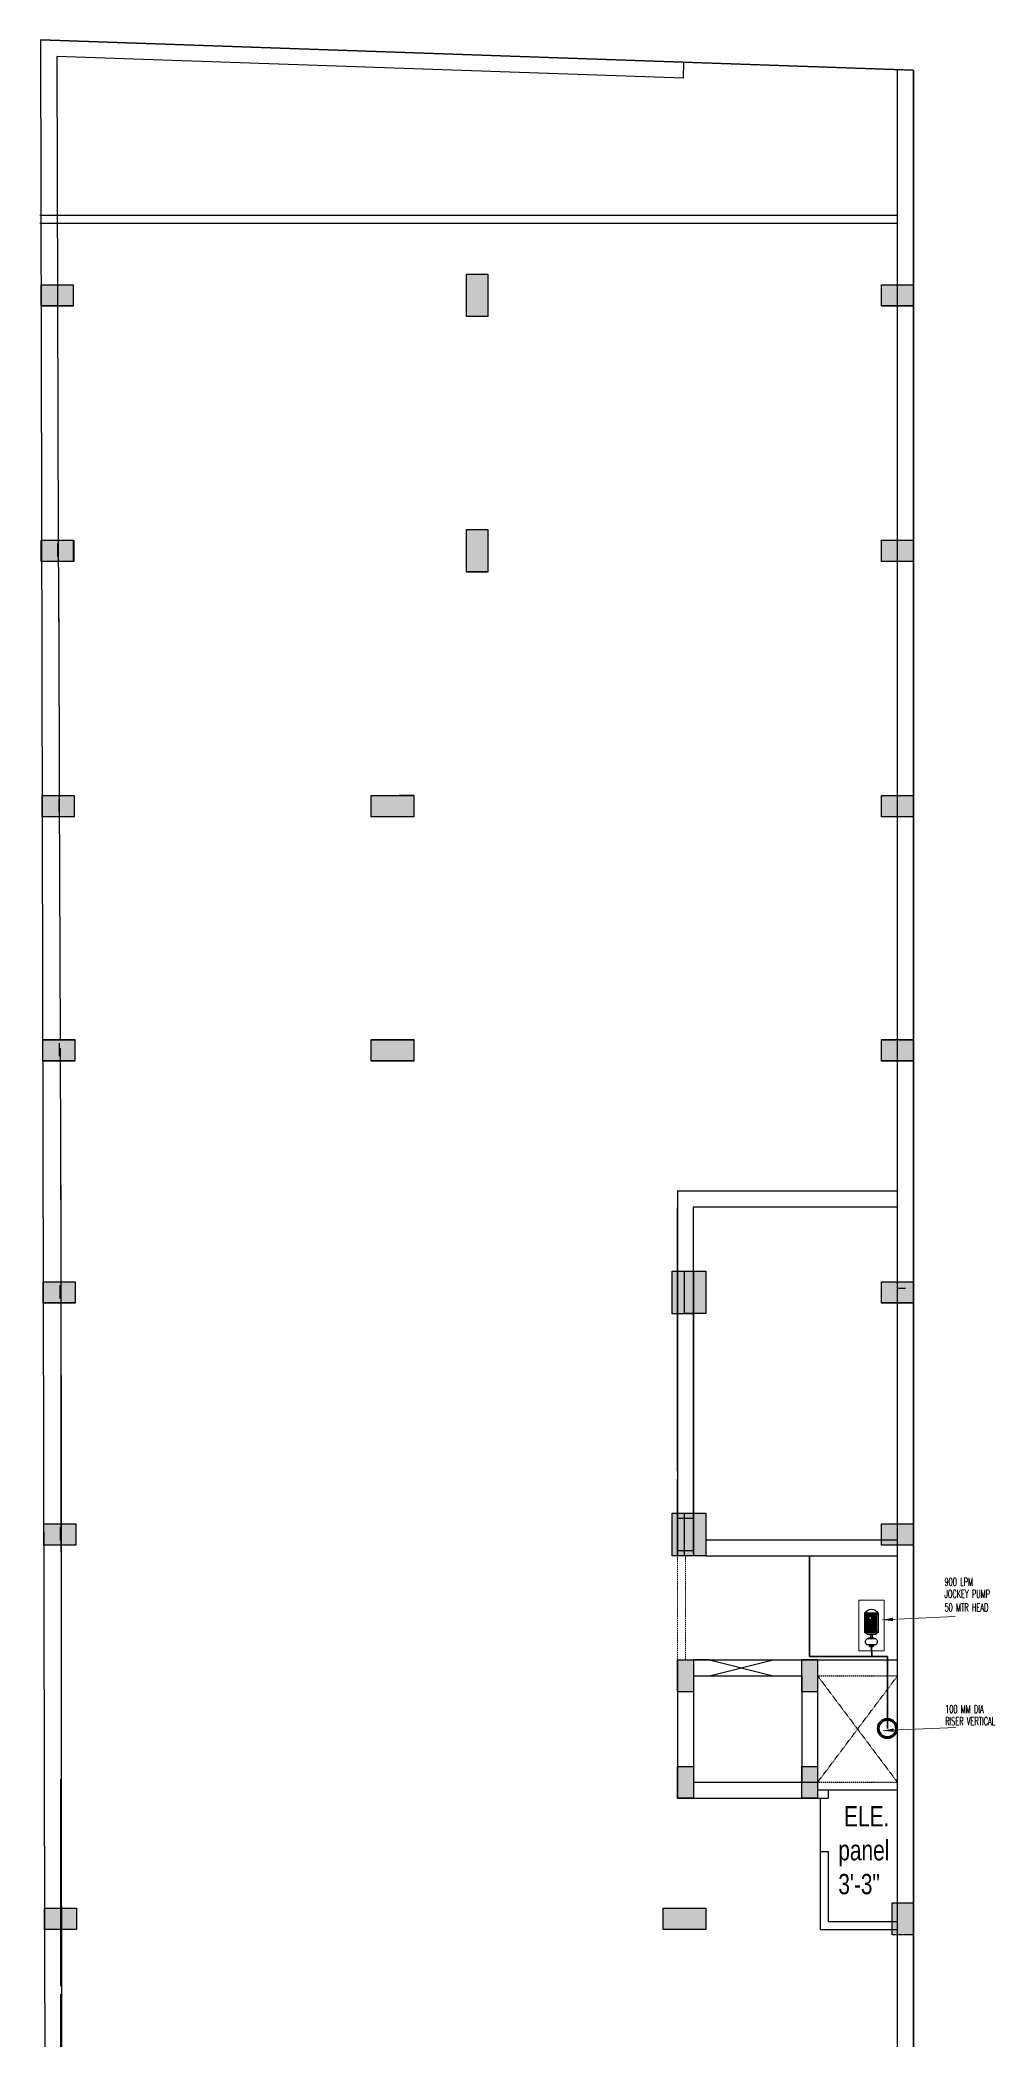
# Model space of a CAD drawing. Header units: inches. Extents: x 1162 to 4924, y 863 to 3182.
# Drawn here: x 4305 to 4843, y 2021 to 3148 of the extents above; entities that cross this region are included whole.
import ezdxf

# ---------------------------------------------------------------- set-up
doc = ezdxf.new("R2010")
doc.units = ezdxf.units.IN
doc.header["$MEASUREMENT"] = 0
doc.linetypes.add('DASH', pattern=[0.35, 0.25, -0.1])
doc.linetypes.add('HIDDEN', pattern=[0.375, 0.25, -0.125])
doc.layers.add('0-PL-PUDDLE-HL', color=3, linetype='Continuous')
doc.layers.add('FF-MOTOR', color=4, linetype='Continuous')
doc.layers.add('FIRE PIPE 150 MM', color=10, linetype='Continuous', lineweight=35)
doc.layers.add('FIRE PIPE 32 MM', color=10, linetype='Continuous', lineweight=20)
doc.styles.add('Style-Arial', font='times.ttf')
doc.styles.add('style3', font='swisscl.ttf', dxfattribs={"height": 18})
doc.styles.add('TXT2', font='romans.shx', dxfattribs={"width": 0.75, "height": 200})
doc.dimstyles.new('MUKESH', dxfattribs={"dimtxt": 9, "dimasz": 6, "dimexe": 1, "dimexo": 1, "dimgap": 0.5, "dimtad": 0, "dimdec": 1, "dimzin": 0, "dimdsep": 46, "dimlunit": 4, "dimtxsty": 'Style-Arial', "dimblk": 'ARCHTICK', "dimcen": 0.09, "dimclrd": 256, "dimclre": 256, "dimclrt": 256, "dimadec": 1, "dimazin": 0, "dimtfac": 1, "dimtdec": 1, "dimtofl": 0, "dimtmove": 0, "dimatfit": 3, "dimfxl": 1, "dimtolj": 1, "dimtzin": 0, "dimlwd": -1, "dimlwe": 0, "dimarcsym": 0})

# ---------------------------------------------------------------- blocks, each defined once
blk = doc.blocks.new('GR')
at = {"lineweight": -2, "ltscale": 0.5}
h = blk.add_hatch(color=6, dxfattribs=at)
h.dxf.hatch_style = 1
h.paths.add_polyline_path([(-1050617.7, -332445.8), (-1050629.7, -332445.8), (-1050629.7, -332469.8), (-1050617.7, -332469.8)])
h = blk.add_hatch(color=6, dxfattribs=at)
h.dxf.hatch_style = 1
h.paths.add_polyline_path([(-1050869.5, -332451.8), (-1050851.5, -332451.8), (-1050851.5, -332463.8), (-1050869.5, -332463.8)])
h = blk.add_hatch(color=6, dxfattribs=at)
h.dxf.hatch_style = 1
h.paths.add_polyline_path([(-1050395.8, -332451.8), (-1050377.8, -332451.8), (-1050377.8, -332463.8), (-1050395.8, -332463.8)])
h = blk.add_hatch(color=6, dxfattribs=at)
h.dxf.hatch_style = 1
h.paths.add_polyline_path([(-1050617.7, -332589.8), (-1050629.7, -332589.8), (-1050629.7, -332613.8), (-1050617.7, -332613.8)])
h = blk.add_hatch(color=6, dxfattribs=at)
h.dxf.hatch_style = 1
h.paths.add_polyline_path([(-1050869.5, -332595.8), (-1050851.5, -332595.8), (-1050851.5, -332607.8), (-1050869.5, -332607.8)])
h = blk.add_hatch(color=6, dxfattribs=at)
h.dxf.hatch_style = 1
h.paths.add_polyline_path([(-1050395.8, -332595.8), (-1050377.8, -332595.8), (-1050377.8, -332607.8), (-1050395.8, -332607.8)])
h = blk.add_hatch(color=6, dxfattribs=at)
h.dxf.hatch_style = 1
h.paths.add_polyline_path([(-1050868.9, -332739.8), (-1050850.9, -332739.8), (-1050850.9, -332751.8), (-1050868.9, -332751.8)])
h = blk.add_hatch(color=6, dxfattribs=at)
h.dxf.hatch_style = 1
h.paths.add_polyline_path([(-1050659.5, -332751.8), (-1050659.5, -332739.8), (-1050683.5, -332739.8), (-1050683.5, -332751.8)])
h = blk.add_hatch(color=6, dxfattribs=at)
h.dxf.hatch_style = 1
h.paths.add_polyline_path([(-1050395.8, -332739.8), (-1050377.8, -332739.8), (-1050377.8, -332751.8), (-1050395.8, -332751.8)])
h = blk.add_hatch(color=6, dxfattribs=at)
h.dxf.hatch_style = 1
h.paths.add_polyline_path([(-1050868.6, -332877.5), (-1050850.6, -332877.5), (-1050850.6, -332889.5), (-1050868.6, -332889.5)])
h = blk.add_hatch(color=6, dxfattribs=at)
h.dxf.hatch_style = 1
h.paths.add_polyline_path([(-1050659.5, -332889.5), (-1050659.5, -332877.5), (-1050683.5, -332877.5), (-1050683.5, -332889.5)])
h = blk.add_hatch(color=6, dxfattribs=at)
h.dxf.hatch_style = 1
h.paths.add_polyline_path([(-1050395.8, -332877.5), (-1050377.8, -332877.5), (-1050377.8, -332889.5), (-1050395.8, -332889.5)])
h = blk.add_hatch(color=6, dxfattribs=at)
h.dxf.hatch_style = 1
h.paths.add_polyline_path([(-1050506.8, -333032), (-1050494.8, -333032), (-1050494.8, -333008), (-1050506.8, -333008)])
h = blk.add_hatch(color=6, dxfattribs=at)
h.dxf.hatch_style = 1
h.paths.add_polyline_path([(-1050868.3, -333014), (-1050850.3, -333014), (-1050850.3, -333026), (-1050868.3, -333026)])
h = blk.add_hatch(color=6, dxfattribs=at)
h.dxf.hatch_style = 1
h.paths.add_polyline_path([(-1050395.8, -333014), (-1050377.8, -333014), (-1050377.8, -333026), (-1050395.8, -333026)])
h = blk.add_hatch(color=6, dxfattribs=at)
h.dxf.hatch_style = 1
h.paths.add_polyline_path([(-1050506.8, -333168.5), (-1050494.8, -333168.5), (-1050494.8, -333144.5), (-1050506.8, -333144.5)])
h = blk.add_hatch(color=6, dxfattribs=at)
h.dxf.hatch_style = 1
h.paths.add_polyline_path([(-1050868, -333150.5), (-1050850, -333150.5), (-1050850, -333162.5), (-1050868, -333162.5)])
h = blk.add_hatch(color=6, dxfattribs=at)
h.dxf.hatch_style = 1
h.paths.add_polyline_path([(-1050395.8, -333150.5), (-1050377.8, -333150.5), (-1050377.8, -333162.5), (-1050395.8, -333162.5)])
h = blk.add_hatch(color=6, dxfattribs=at)
h.dxf.hatch_style = 1
h.paths.add_polyline_path([(-1050867.6, -333367.3), (-1050849.6, -333367.3), (-1050849.6, -333379.3), (-1050867.6, -333379.3)])
h = blk.add_hatch(color=6, dxfattribs=at)
h.dxf.hatch_style = 1
h.paths.add_polyline_path([(-1050494.8, -333379.3), (-1050494.8, -333367.3), (-1050518.8, -333367.3), (-1050518.8, -333379.3)])
h = blk.add_hatch(color=6, dxfattribs=at)
h.dxf.hatch_style = 1
h.paths.add_polyline_path([(-1050377.8, -333364.3), (-1050377.8, -333382.3), (-1050389.8, -333382.3), (-1050389.8, -333364.3)])
for p, q in [((-1050860.2, -332597.7, 0), (-1050860.2, -332605.2, 0)), ((-1050659.5, -332739.8, 0), (-1050667.7, -332739.8, 0)), ((-1050659.5, -332739.8, 0), (-1050659.5, -332744.3, 0)), ((-1050859.6, -332741.7, 0), (-1050859.6, -332749.2, 0)), ((-1050859.3, -332879.4, 0), (-1050859.3, -332886.9, 0)), ((-1050859, -333015.9, 0), (-1050859, -333023.4, 0)), ((-1050858.7, -333152.4, 0), (-1050858.7, -333159.9, 0)), ((-1050858.3, -333369.2, 0), (-1050858.3, -333376.7, 0))]:
    blk.add_line(p, q, dxfattribs=at)
at = {"color": 6, "lineweight": -2, "ltscale": 0.5, "elevation": 0}
for points in [[(-1050629.7, -332445.8), (-1050617.7, -332445.8), (-1050617.7, -332469.8), (-1050629.7, -332469.8)], [(-1050869.5, -332451.8), (-1050851.5, -332451.8), (-1050851.5, -332463.8), (-1050869.5, -332463.8)], [(-1050395.8, -332451.8), (-1050377.8, -332451.8), (-1050377.8, -332463.8), (-1050395.8, -332463.8)], [(-1050629.7, -332589.8), (-1050617.7, -332589.8), (-1050617.7, -332613.8), (-1050629.7, -332613.8)], [(-1050869.5, -332595.8), (-1050851.5, -332595.8), (-1050851.5, -332607.8), (-1050869.5, -332607.8)], [(-1050395.8, -332595.8), (-1050377.8, -332595.8), (-1050377.8, -332607.8), (-1050395.8, -332607.8)], [(-1050868.9, -332739.8), (-1050850.9, -332739.8), (-1050850.9, -332751.8), (-1050868.9, -332751.8)], [(-1050659.5, -332739.8), (-1050659.5, -332751.8), (-1050683.5, -332751.8), (-1050683.5, -332739.8)], [(-1050395.8, -332739.8), (-1050377.8, -332739.8), (-1050377.8, -332751.8), (-1050395.8, -332751.8)], [(-1050868.6, -332877.5), (-1050850.6, -332877.5), (-1050850.6, -332889.5), (-1050868.6, -332889.5)], [(-1050659.5, -332877.5), (-1050659.5, -332889.5), (-1050683.5, -332889.5), (-1050683.5, -332877.5)], [(-1050395.8, -332877.5), (-1050377.8, -332877.5), (-1050377.8, -332889.5), (-1050395.8, -332889.5)], [(-1050494.8, -333032), (-1050506.8, -333032), (-1050506.8, -333008), (-1050494.8, -333008)], [(-1050868.3, -333014), (-1050850.3, -333014), (-1050850.3, -333026), (-1050868.3, -333026)], [(-1050395.8, -333014), (-1050377.8, -333014), (-1050377.8, -333026), (-1050395.8, -333026)], [(-1050494.8, -333168.5), (-1050506.8, -333168.5), (-1050506.8, -333144.5), (-1050494.8, -333144.5)], [(-1050868, -333150.5), (-1050850, -333150.5), (-1050850, -333162.5), (-1050868, -333162.5)], [(-1050395.8, -333150.5), (-1050377.8, -333150.5), (-1050377.8, -333162.5), (-1050395.8, -333162.5)], [(-1050867.6, -333367.3), (-1050849.6, -333367.3), (-1050849.6, -333379.3), (-1050867.6, -333379.3)], [(-1050494.8, -333367.3), (-1050494.8, -333379.3), (-1050518.8, -333379.3), (-1050518.8, -333367.3)], [(-1050377.8, -333364.3), (-1050377.8, -333382.3), (-1050389.8, -333382.3), (-1050389.8, -333364.3)]]:
    blk.add_lwpolyline(points, close=True, dxfattribs=at)
blk = doc.blocks.new('PUMP')
at = {"layer": 'FF-MOTOR'}
blk.add_hatch(color=256, dxfattribs=at).paths.add_polyline_path([(-0.3, -1.045), (-0.3, -0.165), (-0.312, -0.165), (-0.312, -1.045)])
for p, q in [((-0.312, -0.165), (-0.312, -1.045)), ((-0.3, -0.165), (-0.312, -0.165)), ((-0.3, -0.165), (-0.3, -0.245)), ((-0.3, -0.245), (0.3, -0.245)), ((-0.22, -0.245), (-0.22, -1.045)), ((-0.16, -0.245), (-0.16, -1.045)), ((-0.1, -0.245), (-0.1, -1.045)), ((-0.04, -0.245), (-0.04, -1.045)), ((-0.02, -0.325), (-0.02, -0.485)), ((-0.02, -0.325), (0.14, -0.325)), ((-0.02, -0.485), (0.14, -0.485)), ((0, -0.345), (0, -0.465)), ((0, -0.345), (0.12, -0.345)), ((0, -0.465), (0.12, -0.465)), ((0.02, -0.245), (0.02, -0.325)), ((0.02, -0.485), (0.02, -1.045)), ((0.08, -0.245), (0.08, -0.325)), ((0.08, -0.485), (0.08, -1.045)), ((0.12, -0.345), (0.12, -0.465)), ((0.14, -0.245), (0.14, -1.045)), ((0.14, -0.325), (0.14, -0.485)), ((0.2, -0.245), (0.2, -1.045)), ((0.26, -0.245), (0.26, -1.045)), ((-0.3, -1.045), (-0.312, -1.045)), ((-0.3, -1.085), (-0.3, -1.045)), ((-0.3, -1.045), (0.3, -1.045)), ((0.202, -1.145), (-0.202, -1.145)), ((-0.202, -1.357), (0.202, -1.357)), ((-0.202, -1.629), (0.202, -1.629)), ((-0.129, -1.332), (0.129, -1.332)), ((-0.118, -1.652), (0.118, -1.652)), ((-0.118, -1.652), (-0.101, -1.682)), ((-0.101, -1.682), (0.101, -1.682)), ((0.085, -1.165), (-0.085, -1.165)), ((-0.081, -1.705), (0.081, -1.705)), ((-0.071, -1.315), (0.071, -1.315)), ((-0.07, -1.705), (-0.07, -1.721)), ((-0.07, -1.721), (0.07, -1.721)), ((-0.04, -1.165), (-0.04, -1.315)), ((0.04, -1.165), (0.04, -1.315)), ((0.07, -1.705), (0.07, -1.721)), ((0.118, -1.652), (0.101, -1.682))]:
    blk.add_line(p, q, dxfattribs=at)
blk.add_lwpolyline([(-0.3, -0.165), (-0.3, -1.085), (0.3, -1.085), (0.3, -0.165)], close=True, dxfattribs=at)
for centre, radius, start, end in [((0, -0.355), 0.355, 32.40883, 147.59117), ((-0.098, -1.493), 0.171, 127.41961, 232.58039), ((-0.195, -1.099), 0.0467, 162.84689, 278.05745), ((-0.128, -1.355), 0.0233, 93.74497, 184.76098), ((-0.116, -1.631), 0.0212, 175.23902, 266.25503), ((-0.078, -1.144), 0.0218, 181.97238, 252.03478), ((-0.08, -1.692), 0.013, 129.90877, 267.22543), ((-0.066, -1.332), 0.0183, 107.96522, 178.02762), ((0.066, -1.332), 0.0183, 1.97238, 72.03478), ((0.08, -1.692), 0.013, 272.77457, 50.09123), ((0.078, -1.144), 0.0218, 287.96522, 358.02762), ((0.116, -1.631), 0.0212, 273.74497, 4.76098), ((0.128, -1.355), 0.0233, 355.23902, 86.25503), ((0.195, -1.099), 0.0467, 261.94255, 17.15311), ((0.098, -1.493), 0.171, 307.41961, 52.58039)]:
    blk.add_arc(centre, radius, start, end, dxfattribs=at)
blk = doc.blocks.new('_ArchTick')
at = {"color": 0, "linetype": 'ByBlock', "const_width": 0.15}
blk.add_lwpolyline([(-0.5, -0.5), (0.5, 0.5)], dxfattribs=at)

msp = doc.modelspace()

# ---------------------------------------------------------------- hatches: boundary and pattern name
at = {"lineweight": -2, "ltscale": 0.5}
h = msp.add_hatch(color=6, dxfattribs=at)
h.dxf.hatch_style = 1
h.paths.add_polyline_path([(4305.4, 3010.05), (4323.4, 3010.05), (4323.4, 2998.05), (4305.4, 2998.05)])
h = msp.add_hatch(color=6, dxfattribs=at)
h.dxf.hatch_style = 1
h.paths.add_polyline_path([(4557.18, 3016.05), (4545.18, 3016.05), (4545.18, 2992.05), (4557.18, 2992.05)])
h = msp.add_hatch(color=6, dxfattribs=at)
h.dxf.hatch_style = 1
h.paths.add_polyline_path([(4779.1, 3010.05), (4797.1, 3010.05), (4797.1, 2998.05), (4779.1, 2998.05)])
h = msp.add_hatch(color=6, dxfattribs=at)
h.dxf.hatch_style = 1
h.paths.add_polyline_path([(4305.71, 2866.05), (4323.71, 2866.05), (4323.71, 2854.05), (4305.71, 2854.05)])
h = msp.add_hatch(color=6, dxfattribs=at)
h.dxf.hatch_style = 1
h.paths.add_polyline_path([(4557.18, 2872.05), (4545.18, 2872.05), (4545.18, 2848.05), (4557.18, 2848.05)])
h = msp.add_hatch(color=6, dxfattribs=at)
h.dxf.hatch_style = 1
h.paths.add_polyline_path([(4779.1, 2866.05), (4797.1, 2866.05), (4797.1, 2854.05), (4779.1, 2854.05)])
h = msp.add_hatch(color=6, dxfattribs=at)
h.dxf.hatch_style = 1
h.paths.add_polyline_path([(4306.01, 2722.05), (4324.01, 2722.05), (4324.01, 2710.05), (4306.01, 2710.05)])
h = msp.add_hatch(color=6, dxfattribs=at)
h.dxf.hatch_style = 1
h.paths.add_polyline_path([(4515.4, 2710.05), (4515.4, 2722.05), (4491.4, 2722.05), (4491.4, 2710.05)])
h = msp.add_hatch(color=6, dxfattribs=at)
h.dxf.hatch_style = 1
h.paths.add_polyline_path([(4779.1, 2722.05), (4797.1, 2722.05), (4797.1, 2710.05), (4779.1, 2710.05)])
h = msp.add_hatch(color=6, dxfattribs=at)
h.dxf.hatch_style = 1
h.paths.add_polyline_path([(4306.29, 2584.3), (4324.29, 2584.3), (4324.29, 2572.3), (4306.29, 2572.3)])
h = msp.add_hatch(color=6, dxfattribs=at)
h.dxf.hatch_style = 1
h.paths.add_polyline_path([(4515.4, 2572.3), (4515.4, 2584.3), (4491.4, 2584.3), (4491.4, 2572.3)])
h = msp.add_hatch(color=6, dxfattribs=at)
h.dxf.hatch_style = 1
h.paths.add_polyline_path([(4779.1, 2584.3), (4797.1, 2584.3), (4797.1, 2572.3), (4779.1, 2572.3)])
h = msp.add_hatch(color=6, dxfattribs=at)
h.dxf.hatch_style = 1
h.paths.add_polyline_path([(4306.57, 2447.81), (4324.57, 2447.81), (4324.57, 2435.81), (4306.57, 2435.81)])
h = msp.add_hatch(color=6, dxfattribs=at)
h.dxf.hatch_style = 1
h.paths.add_polyline_path([(4306.57, 2447.81), (4324.57, 2447.81), (4324.57, 2435.81), (4306.57, 2435.81)])
h = msp.add_hatch(color=6, dxfattribs=at)
h.dxf.hatch_style = 1
h.paths.add_polyline_path([(4661.1, 2429.8), (4673.1, 2429.8), (4673.1, 2453.8), (4661.1, 2453.8)])
h = msp.add_hatch(color=6, dxfattribs=at)
h.dxf.hatch_style = 1
h.paths.add_polyline_path([(4779.1, 2447.8), (4797.1, 2447.8), (4797.1, 2435.8), (4779.1, 2435.8)])
h = msp.add_hatch(color=6, dxfattribs=at)
h.dxf.hatch_style = 1
h.paths.add_polyline_path([(4306.86, 2311.31), (4324.86, 2311.31), (4324.86, 2299.31), (4306.86, 2299.31)])
h = msp.add_hatch(color=6, dxfattribs=at)
h.dxf.hatch_style = 1
h.paths.add_polyline_path([(4306.86, 2311.31), (4324.86, 2311.31), (4324.86, 2299.31), (4306.86, 2299.31)])
h = msp.add_hatch(color=6, dxfattribs=at)
h.dxf.hatch_style = 1
h.paths.add_polyline_path([(4661.1, 2293.3), (4673.1, 2293.3), (4673.1, 2317.3), (4661.1, 2317.3)])
h = msp.add_hatch(color=4, dxfattribs=at)
h.dxf.hatch_style = 1
h.paths.add_polyline_path([(4664.1, 2296.3), (4673.1, 2296.3), (4673.1, 2314.3), (4664.1, 2314.3)])
h = msp.add_hatch(color=6, dxfattribs=at)
h.dxf.hatch_style = 1
h.paths.add_polyline_path([(4779.1, 2311.3), (4797.1, 2311.3), (4797.1, 2299.3), (4779.1, 2299.3)])
h = msp.add_hatch(color=4, dxfattribs=at)
h.dxf.hatch_style = 1
h.paths.add_polyline_path([(4664.1, 2216.56), (4664.1, 2234.56), (4673.1, 2234.56), (4673.1, 2216.56)])
h = msp.add_hatch(color=4, dxfattribs=at)
h.dxf.hatch_style = 1
h.paths.add_polyline_path([(4734.1, 2216.56), (4734.1, 2234.56), (4743.1, 2234.56), (4743.1, 2216.56)])
h = msp.add_hatch(color=4, dxfattribs=at)
h.dxf.hatch_style = 1
h.paths.add_polyline_path([(4664.1, 2156.56), (4664.1, 2174.56), (4673.1, 2174.56), (4673.1, 2156.56)])
h = msp.add_hatch(color=4, dxfattribs=at)
h.dxf.hatch_style = 1
h.paths.add_polyline_path([(4734.1, 2156.56), (4734.1, 2174.56), (4743.1, 2174.56), (4743.1, 2156.56)])
h = msp.add_hatch(color=6, dxfattribs=at)
h.dxf.hatch_style = 1
h.paths.add_polyline_path([(4797.1, 2097.56), (4797.1, 2079.56), (4785.1, 2079.56), (4785.1, 2097.56)])
h = msp.add_hatch(color=6, dxfattribs=at)
h.dxf.hatch_style = 1
h.paths.add_polyline_path([(4307.3, 2094.56), (4325.3, 2094.56), (4325.3, 2082.56), (4307.3, 2082.56)])
h = msp.add_hatch(color=6, dxfattribs=at)
h.dxf.hatch_style = 1
h.paths.add_polyline_path([(4680.1, 2082.56), (4680.1, 2094.56), (4656.1, 2094.56), (4656.1, 2082.56)])

# ---------------------------------------------------------------- linework, layer by layer
for p, q in [((4796.68, 3131.07, 0), (4304.97, 3148.06, 0)), ((4796.68, 3131.07, 0), (4304.97, 3148.06, 0)), ((4305.1, 3148.05, 0), (4308.3, 1601.06, 0)), ((4305.1, 3148.05, 0), (4797.1, 3131.06, 0)), ((4314.13, 3138.74, 0), (4315.06, 2866.05, 0)), ((4667.45, 3126.53, 0), (4314.13, 3138.74, 0)), ((4667.45, 3126.53, 0), (4667.76, 3135.52, 0)), ((4788.1, 2449.05, 0), (4788.1, 3131.37, 0)), ((4797.1, 3131.06, 0), (4797.1, 2413.05, 0)), ((4797.1, 935.06, 0), (4797.1, 3131.06, 0)), ((4788.1, 3049.07, 0), (4304.72, 3049.07, 0)), ((4788.1, 3044.57, 0), (4304.72, 3044.57, 0)), ((4313.89, 3049.07, 0), (4313.89, 3048.99, 0)), ((4315.06, 2866.05, 0), (4315.4, 2804.55, 0)), ((4315.3, 2821.82, 0), (4315.62, 2723.56, 0)), ((4315.62, 2723.56, 0), (4316.01, 2584.06, 0)), ((4316.02, 2579.56, 0), (4316.42, 2465.78, 0.04)), ((4316.34, 2539.06, 0.07), (4316.42, 2465.78, 0.04)), ((4664.1, 2499.06, 0.01), (4664.1, 2293.3, 0)), ((4316.41, 2474.55, 0.04), (4316.62, 2315.55, -0.01)), ((4788.1, 1830.56, 0), (4788.1, 2449.05, 0)), ((4673.1, 2438.56, 0), (4673.1, 2293.3, 0)), ((4797.1, 2413.05, 0), (4797.1, 952.05, 0)), ((4316.52, 2395.05, 0.01), (4317.05, 1721.06, 0)), ((4316.62, 2315.55, -0.01), (4316.62, 2258.81, -0.01)), ((4680.1, 2302.31), (4788.1, 2302.31, 0)), ((4680.1, 2293.31), (4788.1, 2293.31, 0)), ((4316.62, 2254.31, -0.01), (4316.62, 2171.8, -0.01)), ((4664.1, 2234.56, 0), (4743.1, 2234.56, 0)), ((4664.1, 2234.56, 0), (4664.1, 2156.56, 0)), ((4682.11, 2234.57, 0), (4673.11, 2234.57, 0)), ((4743.1, 2234.56, 0), (4734.1, 2234.56, 0)), ((4743.1, 2234.56, 0), (4743.1, 2156.56, 0)), ((4673.1, 2225.56, 0), (4673.1, 2165.56, 0)), ((4673.1, 2225.56, 0), (4734.1, 2225.56, 0)), ((4734.1, 2225.56, 0), (4734.1, 2165.56, 0)), ((4316.37, 2167.3, -0.01), (4316.34, 2050.55, -0.01)), ((4673.1, 2165.56, 0), (4743.1, 2165.56, 0)), ((4664.1, 2156.56, 0), (4749.1, 2156.56, 0)), ((4316.34, 2046.05, -0.01), (4316.33, 1992.05, -0.01))]:
    msp.add_line(p, q, dxfattribs=at)
at = {"color": 7, "lineweight": -2, "ltscale": 0.5}
for p, q in [((4664.1, 2499.06, 0.01), (4788.1, 2499.06, 0)), ((4664.1, 2340.94, 0), (4664.1, 2489.46, 0.01)), ((4673.1, 2490.06, 0), (4788.1, 2490.06, 0)), ((4673.1, 2294.56, 0), (4673.1, 2490.06, 0)), ((4792.6, 2444.05, 0.03), (4788.1, 2444.05, 0.03)), ((4664.1, 2293.3, 0), (4664.1, 2336.44, 0)), ((4664.1, 2224.06, 0), (4664.1, 2234.56, 0)), ((4743.1, 2234.56, 0), (4788.23, 2234.56, 0))]:
    msp.add_line(p, q, dxfattribs=at)
at = {"color": 7, "linetype": 'DASH', "lineweight": 0, "ltscale": 0.5}
for p, q in [((4664.1, 2234.56, 0), (4664.1, 2293.3, 0)), ((4668.6, 2234.56, 0), (4668.6, 2293.3, 0))]:
    msp.add_line(p, q, dxfattribs=at)
at = {"color": 6, "lineweight": -2, "ltscale": 0.5}
for p, q in [((4682.1, 2225.56, 0), (4718.1, 2234.56, 0)), ((4682.1, 2234.56, 0), (4718.1, 2225.56, 0)), ((4744.6, 2161.06, 0), (4743.1, 2161.06, 0)), ((4744.6, 2126.56, 0), (4749.1, 2126.56, 0))]:
    msp.add_line(p, q, dxfattribs=at)
at = {"color": 5, "linetype": 'HIDDEN', "lineweight": -2, "ltscale": 0.5}
for p, q in [((4743.1, 2225.56, 0), (4788.1, 2225.56, 0)), ((4743.1, 2165.56, 0), (4788.1, 2165.56, 0))]:
    msp.add_line(p, q, dxfattribs=at)
at = {"color": 6, "lineweight": -2, "ltscale": 0.5}
for points, elevation in [([(4305.4, 3010.05), (4323.4, 3010.05), (4323.4, 2998.05), (4305.4, 2998.05)], 0), ([(4545.18, 3016.05), (4557.18, 3016.05), (4557.18, 2992.05), (4545.18, 2992.05)], 0), ([(4779.1, 3010.05), (4797.1, 3010.05), (4797.1, 2998.05), (4779.1, 2998.05)], 0), ([(4305.71, 2866.05), (4323.71, 2866.05), (4323.71, 2854.05), (4305.71, 2854.05)], 0), ([(4545.18, 2872.05), (4557.18, 2872.05), (4557.18, 2848.05), (4545.18, 2848.05)], 0.02), ([(4779.1, 2866.05), (4797.1, 2866.05), (4797.1, 2854.05), (4779.1, 2854.05)], 0.02), ([(4306.01, 2722.05), (4324.01, 2722.05), (4324.01, 2710.05), (4306.01, 2710.05)], 0), ([(4515.4, 2722.05), (4515.4, 2710.05), (4491.4, 2710.05), (4491.4, 2722.05)], 0.01), ([(4779.1, 2722.05), (4797.1, 2722.05), (4797.1, 2710.05), (4779.1, 2710.05)], 0), ([(4306.29, 2584.3), (4324.29, 2584.3), (4324.29, 2572.3), (4306.29, 2572.3)], 0), ([(4515.4, 2584.3), (4515.4, 2572.3), (4491.4, 2572.3), (4491.4, 2584.3)], 0.01), ([(4779.1, 2584.3), (4797.1, 2584.3), (4797.1, 2572.3), (4779.1, 2572.3)], 0), ([(4306.57, 2447.81), (4324.57, 2447.81), (4324.57, 2435.81), (4306.57, 2435.81)], 0), ([(4306.57, 2447.81), (4324.57, 2447.81), (4324.57, 2435.81), (4306.57, 2435.81)], 0), ([(4673.1, 2429.8), (4661.1, 2429.8), (4661.1, 2453.8), (4673.1, 2453.8)], 0), ([(4779.1, 2447.8), (4797.1, 2447.8), (4797.1, 2435.8), (4779.1, 2435.8)], 0), ([(4306.86, 2311.31), (4324.86, 2311.31), (4324.86, 2299.31), (4306.86, 2299.31)], 0), ([(4306.86, 2311.31), (4324.86, 2311.31), (4324.86, 2299.31), (4306.86, 2299.31)], 0), ([(4673.1, 2293.3), (4661.1, 2293.3), (4661.1, 2317.3), (4673.1, 2317.3)], 0), ([(4779.1, 2311.3), (4797.1, 2311.3), (4797.1, 2299.3), (4779.1, 2299.3)], 0), ([(4797.1, 2097.56), (4797.1, 2079.56), (4785.1, 2079.56), (4785.1, 2097.56)], 0), ([(4307.3, 2094.56), (4325.3, 2094.56), (4325.3, 2082.56), (4307.3, 2082.56)], 0), ([(4680.1, 2094.56), (4680.1, 2082.56), (4656.1, 2082.56), (4656.1, 2094.57)], 0)]:
    msp.add_lwpolyline(points, close=True, dxfattribs=dict(at, elevation=elevation))
at = {"color": 4, "lineweight": -2, "ltscale": 0.5, "elevation": 0}
for points in [[(4664.1, 2296.3), (4673.1, 2296.3), (4673.1, 2314.3), (4664.1, 2314.3)], [(4664.1, 2216.56), (4664.1, 2234.56), (4673.1, 2234.56), (4673.1, 2216.56)], [(4734.1, 2216.56), (4734.1, 2234.56), (4743.1, 2234.56), (4743.1, 2216.56)], [(4664.1, 2156.56), (4664.1, 2174.56), (4673.1, 2174.56), (4673.1, 2156.56)], [(4734.1, 2156.56), (4734.1, 2174.56), (4743.1, 2174.56), (4743.1, 2156.56)]]:
    msp.add_lwpolyline(points, close=True, dxfattribs=at)
at = {"color": 5, "linetype": 'HIDDEN', "lineweight": -2, "ltscale": 0.5, "elevation": 0}
for points in [[(4743.1, 2165.56), (4788.1, 2225.56)], [(4743.1, 2225.56), (4788.1, 2165.56)]]:
    msp.add_lwpolyline(points, dxfattribs=at)
at = {"color": 6, "lineweight": -2, "ltscale": 0.5, "elevation": 0}
for points in [[(4744.6, 2156.56), (4744.6, 2122.06), (4744.6, 2122.06), (4744.6, 2082.56), (4788.1, 2082.56), (4788.1, 2161.06), (4744.6, 2161.06), (4744.6, 2161.06), (4744.6, 2161.06)], [(4749.1, 2126.56), (4749.1, 2126.56), (4749.1, 2087.06), (4788.1, 2087.06), (4788.1, 2161.06), (4749.1, 2161.06), (4749.1, 2156.56)]]:
    msp.add_lwpolyline(points, dxfattribs=at)
at = {"layer": 'FIRE PIPE 150 MM', "ltscale": 0.5}
for p, q in [((4738.43, 2236.52, 0), (4738.43, 2293.31, 0)), ((4773.6, 2236.52, 0), (4738.43, 2236.52, 0)), ((4773.6, 2236.52, 0), (4773.42, 2242.03, 0)), ((4782.41, 2236.52, 0), (4773.6, 2236.52, 0)), ((4782.41, 2195.93, 0), (4782.41, 2236.52, 0))]:
    msp.add_line(p, q, dxfattribs=at)
for radius in [5.53, 4.77]:
    msp.add_circle((4782.41, 2195.93, 0), radius, dxfattribs=at)
at = {"layer": 'FIRE PIPE 32 MM', "ltscale": 0.3}
for p, q in [((4766.25, 2239.78, 0), (4766.24, 2268.27, 0)), ((4780.69, 2268.27, 0), (4766.24, 2268.27, 0)), ((4780.69, 2268.27, 0), (4780.69, 2239.78, 0)), ((4780.69, 2239.78, 0), (4766.25, 2239.78, 0))]:
    msp.add_line(p, q, dxfattribs=at)

# ---------------------------------------------------------------- block references
at = {"color": 5, "lineweight": -2}
msp.add_blockref('GR', (1055174.88, 335461.86, 0.01), dxfattribs=at)
at = {"layer": 'FF-MOTOR', "ltscale": 300, "xscale": -12.26926421773552, "yscale": 12.26926421773647, "zscale": 12.26926421773792}
msp.add_blockref('PUMP', (4773.42, 2263.14, 0), dxfattribs=at)

# ---------------------------------------------------------------- texts
at = {"lineweight": -2, "ltscale": 0.5, "insert": (4754.76, 2152.15, 0.01), "char_height": 11.469, "width": 285.5158, "attachment_point": 1, "style": 'style3'}
msp.add_mtext('\\A1; ELE. \\Ppanel \\P3\'-3"\\P ', dxfattribs=at)
at = {"layer": '0-PL-PUDDLE-HL', "color": 7, "extrusion": (3.71009e-14, 0.001905, 0.999998), "style": 'TXT2', "width": 0.6}
for s, height, p in [('900 LPM', 4.513, (4814.65, 2276.43, -14.04)), ('JOCKEY PUMP', 4.5132, (4814.65, 2269.59, -14.05)), ('50 MTR HEAD', 4.5132, (4814.65, 2261.92, -14.07)), ('RISER VERTICAL', 4.5132, (4815, 2197.82, -14.19)), ('100 MM DIA', 4.513, (4815, 2204.66, -14.18))]:
    msp.add_text(s, height=height, rotation=359.99952, dxfattribs=at).set_placement(p)

# ---------------------------------------------------------------- leaders
at = {"layer": 'FIRE PIPE 32 MM', "ltscale": 0.3}
for points in [[(4779.6, 2257.17, 0), (4820.67, 2259.03, 0)], [(4779.96, 2194.7, 0), (4821.02, 2196.56, 0)]]:
    msp.add_leader(points, dimstyle='MUKESH', dxfattribs=at)

doc.saveas('drawing.dxf')
